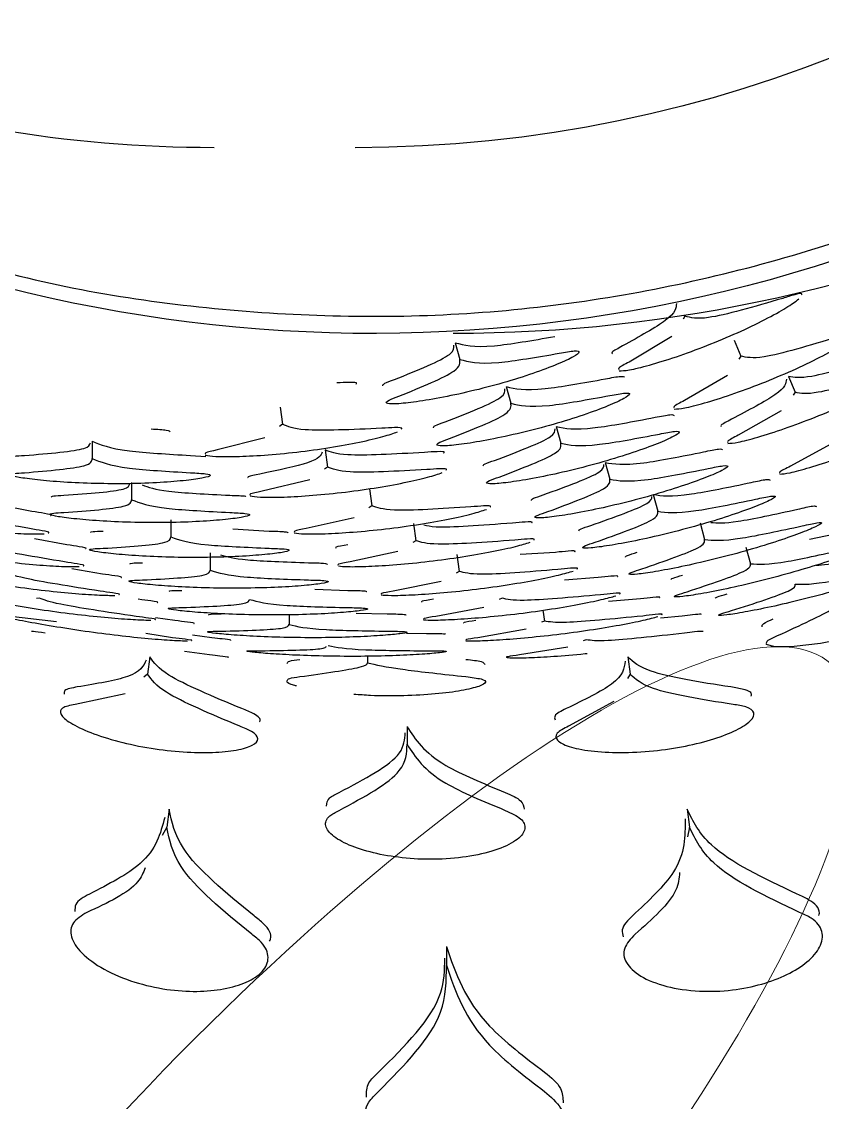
# Model space of a CAD drawing. Header units: millimetres. Extents: x 12325263 to 13848842, y -1463133 to 573208.
# Drawn here: x 12584618.53 to 12584626.21, y -830335.37 to -830325 of the extents above; entities that cross this region are included whole.
import ezdxf
from ezdxf.xclip import XClip

# ---------------------------------------------------------------- set-up
doc = ezdxf.new("R2010")
doc.units = ezdxf.units.MM
doc.header["$LTSCALE"] = 1000
doc.header["$XCLIPFRAME"] = 0
for name, color, linetype in [('fur202301', 252, 'Continuous'), ('WALL', 5, 'Continuous'), ('WALL-SHATCH', 8, 'Continuous'), ('建筑-楼板开洞', 251, 'Continuous')]:
    doc.layers.add(name, color=color, linetype=linetype)

# ---------------------------------------------------------------- blocks, each defined once
blk = doc.blocks.new('adgshg13-A$C7F010FC0')
at = {"layer": 'WALL-SHATCH'}
h = blk.add_hatch(color=256, dxfattribs=at)
h.dxf.hatch_style = 1
h.paths.add_polyline_path([(-60384.171, -16880.895), (-763.165, 197.479), (12587.619, -13153.304), (12587.619, -157996.02), (-162964.851, -188820.432), (-171262.381, -180522.901), (-171262.381, -31310.898), (-150707.191, -10755.708), (-131860.078, -7980.895), (-99162.381, -7980.895), (-99162.381, -4980.895), (-76620.428, -4980.895), (-70107.652, -16880.895)], flags=16)
h.paths.add_polyline_path([(-60091.229, -16380.895), (-646.877, 646.877), (12987.619, -12987.619), (12987.619, -158331.905), (-163100.584, -189250.384), (-171662.381, -180688.586), (-171662.381, -31145.213), (-150777.896, -10260.728), (-131896.687, -7480.895), (-99562.381, -7480.895), (-99562.381, -4580.895), (-76365.552, -4580.895), (-69907.506, -16380.895)])
blk = doc.blocks.new('A$C4C7A72D3')
at = {"layer": 'WALL', "color": 1}
blk.add_blockref('adgshg13-A$C7F010FC0', (210433.012, 205503.569), dxfattribs=at)
blk = doc.blocks.new('*U1544')
at = {"color": 1, "lineweight": 0}
for radius in [55, 44.5]:
    blk.add_circle((1385, -445), radius, dxfattribs=at)
at = {"color": 1, "lineweight": 0, "extrusion": (0, 0, -1)}
blk.add_ellipse((1408.805, -423.566), major_axis=(6.292, 5.665), ratio=0.257052, dxfattribs=at)
blk = doc.blocks.new('asdgag2019070515155847995')
at = {"color": 1}
for p, q in [((176.855, -421.563), (176.792, -421.237)), ((177.914, -421.798), (177.859, -421.334)), ((177.175, -421.898), (177.118, -421.588)), ((177.688, -421.636), (177.691, -421.606)), ((177.456, -422.239), (177.405, -421.945)), ((178.606, -422.457), (178.708, -421.977)), ((176.18, -422.142), (176.346, -422.142)), ((176.577, -422.52), (176.743, -422.52)), ((178.067, -422.913), (178.028, -422.656)), ((178.252, -422.694), (178.417, -422.672)), ((178.417, -422.672), (178.447, -422.638)), ((177.902, -422.935), (177.875, -422.75)), ((176.935, -422.897), (177.1, -422.897)), ((179.714, -422.879), (179.886, -422.856)), ((179.886, -422.856), (179.966, -422.814)), ((176.318, -423.085), (176.328, -423.23)), ((178.068, -423.29), (178.043, -423.105)), ((178.232, -423.268), (178.199, -423.028)), ((177.253, -423.274), (177.419, -423.274)), ((176.15, -423.798), (176.265, -423.341)), ((177.023, -423.49), (177.043, -423.839)), ((178.093, -423.471), (178.091, -423.472)), ((178.257, -423.449), (178.255, -423.45)), ((176.552, -424.228), (176.662, -423.77)), ((175.854, -423.944), (176.018, -423.966)), ((176.018, -423.966), (176.039, -423.939)), ((177.848, -424.029), (177.941, -424.029)), ((176.916, -424.653), (177.02, -424.195)), ((177.601, -424.278), (177.613, -424.594)), ((176.265, -424.376), (176.429, -424.397)), ((176.429, -424.397), (176.449, -424.37)), ((177.241, -425.073), (177.339, -424.614)), ((177.831, -424.672), (177.839, -424.971)), ((176.637, -424.802), (176.802, -424.824)), ((176.802, -424.824), (176.82, -424.796)), ((178.245, -424.783), (178.307, -424.783)), ((177.527, -425.488), (177.62, -425.028)), ((178.024, -425.155), (178.027, -425.348)), ((178.92, -425.161), (179.09, -425.161)), ((176.971, -425.223), (177.136, -425.245)), ((177.136, -425.245), (177.153, -425.217)), ((177.776, -425.898), (177.863, -425.437)), ((181.031, -425.538), (181.211, -425.538)), ((175.236, -425.623), (175.396, -425.666)), ((177.267, -425.639), (177.431, -425.661)), ((177.431, -425.661), (177.447, -425.633)), ((177.985, -426.302), (178.067, -425.841)), ((175.657, -426.113), (175.817, -426.156)), ((177.688, -426.072), (177.702, -426.044)), ((177.248, -426.586), (177.269, -426.245)), ((178.157, -426.702), (178.232, -426.24)), ((177.803, -426.464), (177.907, -426.478)), ((177.907, -426.478), (177.919, -426.45)), ((176.04, -426.592), (176.2, -426.635)), ((177.49, -426.995), (177.514, -426.672)), ((178.678, -427.144), (178.916, -426.708)), ((178.087, -426.879), (178.098, -426.85)), ((176.385, -427.062), (176.546, -427.105)), ((177.694, -427.399), (177.72, -427.093)), ((175.176, -427.701), (175.421, -427.292)), ((178.252, -427.278), (178.417, -427.299)), ((178.417, -427.299), (178.459, -427.275)), ((176.693, -427.522), (176.854, -427.565)), ((177.86, -427.798), (177.88, -427.592)), ((174.974, -427.823), (174.982, -427.826)), ((174.982, -427.826), (175.011, -427.808)), ((175.551, -428.233), (175.79, -427.822)), ((179.714, -427.847), (179.886, -427.87)), ((179.886, -427.87), (179.978, -427.85)), ((176.964, -427.971), (177.124, -428.014)), ((177.845, -427.981), (177.842, -427.98)), ((178.009, -428.002), (178.006, -428.002)), ((175.212, -428.299), (175.365, -428.362)), ((175.365, -428.362), (175.393, -428.343)), ((175.889, -428.75), (176.124, -428.337)), ((177.197, -428.411), (177.357, -428.454)), ((175.559, -428.819), (175.712, -428.883)), ((175.712, -428.883), (175.739, -428.863)), ((176.192, -429.253), (176.422, -428.837)), ((177.121, -429.02), (177.053, -429.343))]:
    blk.add_line(p, q, dxfattribs=at)
at = {"color": 1, "flags": 128}
blk.add_lwpolyline([(177.634, -430.253), (177.622, -430.399), (177.647, -430.449), (177.706, -430.397), (177.791, -430.247), (177.89, -430.014), (177.986, -429.727), (178.066, -429.419), (178.122, -429.125), (178.151, -428.873), (178.154, -428.691), (178.133, -428.604), (178.133, -428.604)], dxfattribs=at)
at = {"color": 1}
for centre, radius, start, end in [((160.853, -423.31), 12.511, 0.0009, 19.2373), ((160.817, -424.649), 12.547, 180.0668, 359.9332), ((160.848, -425.602), 14.3, 310.1317, 359.9994)]:
    blk.add_arc(centre, radius, start, end, dxfattribs=at)
blk.add_ellipse((160.817, -424.811), major_axis=(13.067, -5.896), ratio=0.997728, start_param=5.135377, end_param=7.164089, dxfattribs=at)
for points, knots in [([(173.509, -418.597), (173.86, -419.365), (174.547, -420.871), (174.965, -423.311), (175.026, -425.737), (174.657, -428.141), (173.9, -430.451), (172.756, -432.596), (171.276, -434.521), (169.488, -436.159), (167.46, -437.478), (165.239, -438.42), (163.002, -438.982), (161.509, -439.053), (160.817, -439.085)], [0, 0, 0, 0, 0.087897, 0.172136, 0.256376, 0.340633, 0.424889, 0.50909, 0.593289, 0.677144, 0.760998, 0.844434, 0.927869, 1, 1, 1, 1]), ([(176.814, -419.841), (176.822, -419.866), (176.84, -419.916), (176.888, -420.115), (176.941, -420.383), (176.992, -420.696), (177.033, -421.019), (177.06, -421.312), (177.073, -421.554), (177.071, -421.638), (177.07, -421.681)], [0, 0, 0, 0, 0.1250089, 0.2503788, 0.3759269, 0.5011326, 0.6257142, 0.7500253, 0.8747054, 1, 1, 1, 1]), ([(177.13, -420.176), (177.138, -420.201), (177.155, -420.252), (177.2, -420.451), (177.252, -420.719), (177.303, -421.033), (177.344, -421.355), (177.372, -421.649), (177.386, -421.89), (177.385, -421.974), (177.384, -422.017)], [0, 0, 0, 0, 0.124975, 0.250271, 0.375748, 0.500943, 0.62559, 0.749995, 0.874729, 1, 1, 1, 1]), ([(177.407, -420.517), (177.415, -420.542), (177.431, -420.593), (177.475, -420.793), (177.525, -421.06), (177.575, -421.374), (177.616, -421.696), (177.645, -421.99), (177.66, -422.231), (177.661, -422.315), (177.661, -422.358)], [0, 0, 0, 0, 0.124946, 0.250175, 0.375587, 0.500772, 0.625477, 0.749968, 0.87475, 1, 1, 1, 1]), ([(177.02, -421.541), (176.97, -421.259), (176.884, -420.769), (176.826, -420.665), (176.802, -420.621)], [0, 0, 0, 0, 0.577145, 1, 1, 1, 1]), ([(177.648, -420.867), (177.654, -420.892), (177.668, -420.941), (177.71, -421.139), (177.759, -421.406), (177.809, -421.72), (177.85, -422.043), (177.879, -422.336), (177.896, -422.577), (177.898, -422.662), (177.898, -422.704)], [0, 0, 0, 0, 0.119951, 0.24583, 0.371895, 0.49778, 0.623248, 0.748524, 0.874059, 1, 1, 1, 1]), ([(177.339, -421.877), (177.292, -421.594), (177.21, -421.103), (177.158, -420.999), (177.136, -420.954)], [0, 0, 0, 0, 0.57715, 1, 1, 1, 1]), ([(177.847, -421.214), (177.854, -421.239), (177.867, -421.29), (177.908, -421.49), (177.955, -421.758), (178.004, -422.072), (178.046, -422.394), (178.076, -422.688), (178.094, -422.929), (178.096, -423.013), (178.098, -423.055)], [0, 0, 0, 0, 0.124903, 0.250017, 0.375315, 0.500479, 0.625286, 0.749925, 0.87479, 1, 1, 1, 1]), ([(177.62, -422.217), (177.576, -421.934), (177.498, -421.443), (177.451, -421.337), (177.431, -421.293)], [0, 0, 0, 0, 0.57716, 1, 1, 1, 1]), ([(176.337, -421.371), (176.332, -421.373), (176.324, -421.377), (176.32, -421.454), (176.318, -421.492)], [0, 0, 0, 0, 0.502845, 1, 1, 1, 1]), ([(176.484, -423.085), (176.487, -423.14), (176.492, -423.251), (176.51, -423.289), (176.533, -423.224), (176.558, -423.055), (176.579, -422.803), (176.591, -422.496), (176.589, -422.17), (176.575, -421.861), (176.553, -421.603), (176.528, -421.424), (176.505, -421.347), (176.491, -421.372), (176.486, -421.455), (176.484, -421.492)], [0, 0, 0, 0, 0.078091, 0.156237, 0.234491, 0.313012, 0.391641, 0.469991, 0.547869, 0.625547, 0.703499, 0.781918, 0.860553, 0.939033, 1, 1, 1, 1]), ([(176.318, -421.492), (176.298, -421.731), (176.267, -422.105), (176.215, -422.119), (176.196, -422.125)], [0, 0, 0, 0, 0.637062, 1, 1, 1, 1]), ([(176.484, -421.492), (176.464, -421.726), (176.429, -422.132), (176.371, -422.139), (176.346, -422.142)], [0, 0, 0, 0, 0.577142, 1, 1, 1, 1]), ([(177.06, -421.72), (177.06, -421.722), (177.056, -421.74), (177.042, -421.681), (177.027, -421.584), (177.02, -421.541)], [0, 0, 0, 0, 0.057762, 0.587933, 1, 1, 1, 1]), ([(178.024, -421.689), (178.017, -421.643), (178.005, -421.57), (178.006, -421.563), (178.006, -421.56)], [0, 0, 0, 0, 0.625691, 1, 1, 1, 1]), ([(176.895, -421.742), (176.895, -421.743), (176.891, -421.762), (176.877, -421.703), (176.862, -421.606), (176.855, -421.563)], [0, 0, 0, 0, 0.057656, 0.587823, 1, 1, 1, 1]), ([(177.863, -422.562), (177.821, -422.279), (177.747, -421.787), (177.706, -421.681), (177.688, -421.636)], [0, 0, 0, 0, 0.577177, 1, 1, 1, 1]), ([(176.717, -421.748), (176.713, -421.75), (176.705, -421.754), (176.701, -421.831), (176.7, -421.869)], [0, 0, 0, 0, 0.502975, 1, 1, 1, 1]), ([(176.866, -423.462), (176.868, -423.517), (176.873, -423.628), (176.889, -423.666), (176.91, -423.601), (176.933, -423.433), (176.953, -423.18), (176.964, -422.874), (176.962, -422.547), (176.949, -422.239), (176.928, -421.98), (176.905, -421.801), (176.885, -421.724), (176.871, -421.749), (176.867, -421.833), (176.866, -421.869)], [0, 0, 0, 0, 0.078097, 0.156248, 0.234487, 0.312966, 0.391555, 0.469908, 0.547843, 0.625598, 0.703599, 0.782012, 0.860604, 0.939044, 1, 1, 1, 1]), ([(176.7, -421.869), (176.683, -422.108), (176.656, -422.483), (176.608, -422.497), (176.591, -422.502)], [0, 0, 0, 0, 0.6370615, 1, 1, 1, 1]), ([(176.866, -421.869), (176.848, -422.103), (176.818, -422.509), (176.765, -422.517), (176.743, -422.52)], [0, 0, 0, 0, 0.577144, 1, 1, 1, 1]), ([(178.54, -421.999), (178.549, -421.948), (178.562, -421.869), (178.596, -421.871), (178.609, -421.872)], [0, 0, 0, 0, 0.641604, 1, 1, 1, 1]), ([(178.708, -421.977), (178.717, -421.93), (178.737, -421.836), (178.801, -421.827), (178.884, -421.919), (178.978, -422.114), (179.066, -422.386), (179.132, -422.701), (179.168, -423.018), (179.173, -423.305), (179.149, -423.539), (179.101, -423.694), (179.038, -423.747), (178.973, -423.696), (178.933, -423.597), (178.916, -423.556)], [0, 0, 0, 0, 0.078792, 0.157597, 0.237503, 0.318356, 0.39851, 0.476219, 0.551344, 0.625653, 0.701383, 0.779723, 0.860147, 0.940927, 1, 1, 1, 1]), ([(177.212, -422.077), (177.211, -422.079), (177.208, -422.097), (177.196, -422.038), (177.181, -421.941), (177.175, -421.898)], [0, 0, 0, 0, 0.057997, 0.587907, 1, 1, 1, 1]), ([(177.376, -422.056), (177.376, -422.057), (177.373, -422.075), (177.36, -422.017), (177.346, -421.919), (177.339, -421.877)], [0, 0, 0, 0, 0.058094, 0.588008, 1, 1, 1, 1]), ([(180.528, -422.115), (180.557, -422.059), (180.602, -421.975), (180.671, -421.976), (180.694, -421.976)], [0, 0, 0, 0, 0.665311, 1, 1, 1, 1]), ([(180.704, -422.091), (180.735, -422.04), (180.798, -421.938), (180.937, -421.926), (181.093, -422.024), (181.251, -422.237), (181.376, -422.53), (181.449, -422.848), (181.469, -423.149), (181.443, -423.415), (181.376, -423.637), (181.271, -423.792), (181.137, -423.848), (181.011, -423.796), (180.938, -423.704), (180.913, -423.671)], [0, 0, 0, 0, 0.08269, 0.165294, 0.251568, 0.338712, 0.420978, 0.494896, 0.562755, 0.629952, 0.701267, 0.779413, 0.864084, 0.951518, 1, 1, 1, 1]), ([(178.282, -422.66), (178.338, -422.634), (178.442, -422.586), (178.509, -422.184), (178.54, -421.999)], [0, 0, 0, 0, 0.539822, 1, 1, 1, 1]), ([(176.18, -422.142), (176.214, -422.22), (176.274, -422.353), (176.305, -422.867), (176.318, -423.085)], [0, 0, 0, 0, 0.57722, 1, 1, 1, 1]), ([(176.346, -422.142), (176.38, -422.22), (176.439, -422.353), (176.471, -422.867), (176.484, -423.085)], [0, 0, 0, 0, 0.577246, 1, 1, 1, 1]), ([(177.057, -422.125), (177.054, -422.127), (177.047, -422.131), (177.044, -422.208), (177.043, -422.246)], [0, 0, 0, 0, 0.503088, 1, 1, 1, 1]), ([(177.209, -423.839), (177.211, -423.895), (177.214, -424.005), (177.228, -424.044), (177.248, -423.979), (177.27, -423.81), (177.288, -423.558), (177.298, -423.251), (177.297, -422.925), (177.284, -422.616), (177.265, -422.358), (177.243, -422.178), (177.225, -422.101), (177.213, -422.126), (177.21, -422.21), (177.209, -422.246)], [0, 0, 0, 0, 0.078102, 0.15626, 0.234485, 0.312925, 0.391477, 0.469832, 0.547819, 0.625646, 0.703691, 0.782098, 0.86065, 0.939053, 1, 1, 1, 1]), ([(179.794, -422.837), (179.946, -422.796), (180.216, -422.724), (180.433, -422.299), (180.528, -422.115)], [0, 0, 0, 0, 0.5673543, 1, 1, 1, 1]), ([(180.276, -422.649), (180.322, -422.631), (180.482, -422.567), (180.612, -422.29), (180.704, -422.091)], [0, 0, 0, 0, 0.2843753, 1, 1, 1, 1]), ([(177.209, -422.246), (177.194, -422.481), (177.168, -422.886), (177.121, -422.894), (177.1, -422.897)], [0, 0, 0, 0, 0.577147, 1, 1, 1, 1]), ([(177.49, -422.418), (177.489, -422.42), (177.487, -422.438), (177.475, -422.379), (177.462, -422.281), (177.456, -422.239)], [0, 0, 0, 0, 0.058315, 0.587988, 1, 1, 1, 1]), ([(177.654, -422.396), (177.654, -422.398), (177.651, -422.416), (177.64, -422.357), (177.626, -422.26), (177.62, -422.217)], [0, 0, 0, 0, 0.058406, 0.588083, 1, 1, 1, 1]), ([(177.513, -424.216), (177.514, -424.272), (177.517, -424.383), (177.529, -424.421), (177.547, -424.356), (177.567, -424.187), (177.584, -423.935), (177.593, -423.628), (177.592, -423.302), (177.581, -422.993), (177.563, -422.735), (177.543, -422.556), (177.526, -422.479), (177.516, -422.504), (177.514, -422.587), (177.513, -422.624)], [0, 0, 0, 0, 0.078108, 0.156274, 0.234487, 0.31289, 0.391408, 0.469765, 0.547799, 0.62569, 0.703776, 0.782177, 0.860692, 0.939062, 1, 1, 1, 1]), ([(176.743, -422.52), (176.774, -422.597), (176.827, -422.731), (176.854, -423.245), (176.866, -423.462)], [0, 0, 0, 0, 0.577239, 1, 1, 1, 1]), ([(177.359, -422.503), (177.356, -422.505), (177.35, -422.509), (177.348, -422.585), (177.347, -422.624)], [0, 0, 0, 0, 0.503194, 1, 1, 1, 1]), ([(177.729, -422.764), (177.729, -422.766), (177.727, -422.783), (177.717, -422.724), (177.704, -422.627), (177.698, -422.584)], [0, 0, 0, 0, 0.058618, 0.588072, 1, 1, 1, 1]), ([(177.894, -422.742), (177.893, -422.744), (177.891, -422.762), (177.881, -422.703), (177.868, -422.605), (177.863, -422.562)], [0, 0, 0, 0, 0.058702, 0.588162, 1, 1, 1, 1]), ([(176.6, -422.62), (176.622, -422.68), (176.667, -422.8), (176.689, -423.24), (176.7, -423.462)], [0, 0, 0, 0, 0.495969, 1, 1, 1, 1]), ([(177.513, -422.624), (177.501, -422.858), (177.48, -423.263), (177.437, -423.271), (177.419, -423.274)], [0, 0, 0, 0, 0.577154, 1, 1, 1, 1]), ([(178.748, -423.578), (178.633, -423.301), (178.435, -422.827), (178.306, -422.733), (178.252, -422.694)], [0, 0, 0, 0, 0.583115, 1, 1, 1, 1]), ([(178.916, -423.556), (178.8, -423.279), (178.601, -422.805), (178.471, -422.711), (178.417, -422.672)], [0, 0, 0, 0, 0.5831727, 1, 1, 1, 1]), ([(176.063, -422.707), (176.066, -422.765), (176.072, -422.873), (176.085, -422.885), (176.091, -422.89)], [0, 0, 0, 0, 0.527563, 1, 1, 1, 1]), ([(177.1, -422.897), (177.128, -422.974), (177.177, -423.108), (177.199, -423.622), (177.209, -423.839)], [0, 0, 0, 0, 0.577234, 1, 1, 1, 1]), ([(177.622, -422.88), (177.619, -422.882), (177.614, -422.886), (177.613, -422.963), (177.613, -423.001)], [0, 0, 0, 0, 0.503301, 1, 1, 1, 1]), ([(177.778, -424.594), (177.779, -424.649), (177.781, -424.76), (177.791, -424.798), (177.807, -424.733), (177.825, -424.564), (177.841, -424.313), (177.85, -424.006), (177.849, -423.679), (177.838, -423.37), (177.822, -423.112), (177.803, -422.933), (177.789, -422.856), (177.78, -422.881), (177.779, -422.964), (177.778, -423.001)], [0, 0, 0, 0, 0.078116, 0.156289, 0.234493, 0.312863, 0.391349, 0.469707, 0.547783, 0.625733, 0.703855, 0.78225, 0.860731, 0.939071, 1, 1, 1, 1]), ([(180.736, -423.694), (180.513, -423.421), (180.146, -422.972), (179.836, -422.905), (179.714, -422.879)], [0, 0, 0, 0, 0.60682, 1, 1, 1, 1]), ([(180.913, -423.671), (180.689, -423.398), (180.32, -422.949), (180.009, -422.883), (179.886, -422.856)], [0, 0, 0, 0, 0.607146, 1, 1, 1, 1]), ([(177.778, -423.001), (177.769, -423.235), (177.752, -423.641), (177.715, -423.648), (177.699, -423.651)], [0, 0, 0, 0, 0.577167, 1, 1, 1, 1]), ([(177.93, -423.115), (177.93, -423.116), (177.928, -423.134), (177.919, -423.075), (177.908, -422.977), (177.902, -422.935)], [0, 0, 0, 0, 0.05891, 0.588163, 1, 1, 1, 1]), ([(178.094, -423.093), (178.094, -423.095), (178.093, -423.112), (178.084, -423.053), (178.072, -422.956), (178.067, -422.913)], [0, 0, 0, 0, 0.0589887, 0.5882483, 1, 1, 1, 1]), ([(176.314, -423.226), (176.319, -423.253), (176.329, -423.307), (176.33, -423.513), (176.317, -423.785), (176.288, -424.102), (176.244, -424.424), (176.19, -424.714), (176.135, -424.949), (176.105, -425.03), (176.091, -425.07)], [0, 0, 0, 0, 0.12509, 0.250629, 0.376338, 0.501568, 0.626, 0.750096, 0.874653, 1, 1, 1, 1]), ([(176.265, -423.341), (176.275, -423.293), (176.291, -423.218), (176.301, -423.225), (176.305, -423.228)], [0, 0, 0, 0, 0.636833, 1, 1, 1, 1]), ([(177.419, -423.274), (177.444, -423.351), (177.487, -423.485), (177.505, -423.999), (177.513, -424.216)], [0, 0, 0, 0, 0.577234, 1, 1, 1, 1]), ([(177.846, -423.257), (177.844, -423.259), (177.839, -423.263), (177.839, -423.34), (177.839, -423.378)], [0, 0, 0, 0, 0.503412, 1, 1, 1, 1]), ([(178.005, -424.971), (178.005, -425.026), (178.006, -425.137), (178.015, -425.175), (178.029, -425.11), (178.045, -424.942), (178.06, -424.69), (178.068, -424.383), (178.067, -424.057), (178.057, -423.747), (178.042, -423.489), (178.025, -423.31), (178.012, -423.233), (178.006, -423.258), (178.005, -423.342), (178.005, -423.378)], [0, 0, 0, 0, 0.078124, 0.156307, 0.234503, 0.312844, 0.3913, 0.469658, 0.547772, 0.625775, 0.703929, 0.782319, 0.860767, 0.93908, 1, 1, 1, 1]), ([(178.091, -423.472), (178.088, -423.452), (178.082, -423.421), (178.072, -423.326), (178.068, -423.29)], [0, 0, 0, 0, 0.621538, 1, 1, 1, 1]), ([(178.255, -423.45), (178.252, -423.43), (178.247, -423.398), (178.236, -423.304), (178.232, -423.268)], [0, 0, 0, 0, 0.625764, 1, 1, 1, 1]), ([(177.272, -423.373), (177.289, -423.433), (177.325, -423.554), (177.34, -423.995), (177.347, -424.216)], [0, 0, 0, 0, 0.497579, 1, 1, 1, 1]), ([(178.005, -423.378), (177.998, -423.612), (177.986, -424.018), (177.954, -424.026), (177.941, -424.029)], [0, 0, 0, 0, 0.577186, 1, 1, 1, 1]), ([(176.7, -423.462), (176.702, -423.524), (176.704, -423.601), (176.71, -423.614), (176.712, -423.616)], [0, 0, 0, 0, 0.814101, 1, 1, 1, 1]), ([(176.497, -423.749), (176.507, -423.701), (176.521, -423.626), (176.531, -423.633), (176.534, -423.636)], [0, 0, 0, 0, 0.636821, 1, 1, 1, 1]), ([(178.193, -425.348), (178.193, -425.404), (178.192, -425.514), (178.199, -425.553), (178.211, -425.488), (178.226, -425.319), (178.24, -425.067), (178.247, -424.761), (178.246, -424.434), (178.237, -424.124), (178.223, -423.866), (178.208, -423.687), (178.197, -423.61), (178.192, -423.636), (178.193, -423.719), (178.193, -423.755)], [0, 0, 0, 0, 0.078134, 0.156328, 0.234519, 0.312833, 0.391262, 0.469619, 0.547767, 0.625817, 0.704, 0.782382, 0.860802, 0.93909, 1, 1, 1, 1]), ([(178.875, -423.745), (178.873, -423.747), (178.85, -423.768), (178.805, -423.713), (178.765, -423.618), (178.748, -423.578)], [0, 0, 0, 0, 0.056038, 0.601056, 1, 1, 1, 1]), ([(176.707, -423.655), (176.711, -423.682), (176.72, -423.735), (176.72, -423.941), (176.706, -424.214), (176.676, -424.53), (176.632, -424.852), (176.579, -425.142), (176.525, -425.378), (176.497, -425.459), (176.483, -425.499)], [0, 0, 0, 0, 0.125047, 0.250498, 0.376123, 0.50134, 0.625851, 0.750059, 0.874681, 1, 1, 1, 1]), ([(176.662, -423.77), (176.671, -423.722), (176.686, -423.647), (176.695, -423.655), (176.699, -423.657)], [0, 0, 0, 0, 0.636845, 1, 1, 1, 1]), ([(177.699, -423.651), (177.721, -423.729), (177.759, -423.863), (177.773, -424.376), (177.778, -424.594)], [0, 0, 0, 0, 0.57724, 1, 1, 1, 1]), ([(180.981, -423.842), (180.974, -423.846), (180.921, -423.872), (180.833, -423.816), (180.761, -423.726), (180.736, -423.694)], [0, 0, 0, 0, 0.093776, 0.675837, 1, 1, 1, 1]), ([(176.285, -424.348), (176.317, -424.335), (176.378, -424.31), (176.459, -423.927), (176.497, -423.749)], [0, 0, 0, 0, 0.5339807, 1, 1, 1, 1]), ([(177.043, -423.839), (177.045, -423.896), (177.048, -424.005), (177.057, -424.017), (177.062, -424.022)], [0, 0, 0, 0, 0.527603, 1, 1, 1, 1]), ([(178.193, -423.755), (178.189, -423.994), (178.182, -424.369), (178.158, -424.383), (178.15, -424.388)], [0, 0, 0, 0, 0.637147, 1, 1, 1, 1]), ([(176.057, -424.92), (176.07, -424.633), (176.093, -424.134), (176.04, -424.016), (176.018, -423.966)], [0, 0, 0, 0, 0.577142, 1, 1, 1, 1]), ([(177.941, -424.029), (177.959, -424.106), (177.992, -424.24), (178.001, -424.754), (178.005, -424.971)], [0, 0, 0, 0, 0.577254, 1, 1, 1, 1]), ([(178.314, -424.012), (178.306, -424.014), (178.289, -424.017), (178.28, -424.094), (178.275, -424.133)], [0, 0, 0, 0, 0.500813, 1, 1, 1, 1]), ([(178.481, -424.012), (178.473, -424.014), (178.456, -424.017), (178.446, -424.094), (178.441, -424.133)], [0, 0, 0, 0, 0.500987, 1, 1, 1, 1]), ([(178.53, -424.1), (178.529, -424.095), (178.514, -424.028), (178.5, -424.016), (178.488, -424.005)], [0, 0, 0, 0, 0.082448, 1, 1, 1, 1]), ([(177.062, -424.079), (177.066, -424.106), (177.073, -424.159), (177.071, -424.365), (177.055, -424.637), (177.025, -424.953), (176.981, -425.275), (176.929, -425.565), (176.876, -425.801), (176.849, -425.882), (176.836, -425.923)], [0, 0, 0, 0, 0.125009, 0.250379, 0.375927, 0.501133, 0.625714, 0.750025, 0.874705, 1, 1, 1, 1]), ([(177.02, -424.195), (177.029, -424.147), (177.043, -424.071), (177.051, -424.079), (177.054, -424.081)], [0, 0, 0, 0, 0.636858, 1, 1, 1, 1]), ([(178.441, -424.133), (178.408, -424.367), (178.351, -424.772), (178.32, -424.78), (178.307, -424.783)], [0, 0, 0, 0, 0.577581, 1, 1, 1, 1]), ([(177.347, -424.216), (177.348, -424.274), (177.351, -424.382), (177.359, -424.394), (177.363, -424.399)], [0, 0, 0, 0, 0.527627, 1, 1, 1, 1]), ([(176.289, -425.328), (176.305, -425.041), (176.332, -424.543), (176.285, -424.425), (176.265, -424.376)], [0, 0, 0, 0, 0.577118, 1, 1, 1, 1]), ([(176.454, -425.35), (176.469, -425.062), (176.497, -424.565), (176.449, -424.447), (176.429, -424.397)], [0, 0, 0, 0, 0.577143, 1, 1, 1, 1]), ([(178.143, -424.406), (178.159, -424.483), (178.186, -424.617), (178.191, -425.131), (178.193, -425.348)], [0, 0, 0, 0, 0.577276, 1, 1, 1, 1]), ([(179.683, -424.389), (179.656, -424.392), (179.607, -424.397), (179.569, -424.475), (179.552, -424.51)], [0, 0, 0, 0, 0.549157, 1, 1, 1, 1]), ([(179.724, -426.103), (179.75, -426.159), (179.802, -426.272), (179.901, -426.307), (180.004, -426.235), (180.1, -426.05), (180.169, -425.78), (180.2, -425.465), (180.189, -425.15), (180.143, -424.86), (180.069, -424.617), (179.975, -424.441), (179.872, -424.363), (179.785, -424.392), (179.742, -424.476), (179.724, -424.51)], [0, 0, 0, 0, 0.080152, 0.160279, 0.242458, 0.325711, 0.406895, 0.483426, 0.555818, 0.627239, 0.701086, 0.779244, 0.861237, 0.944484, 1, 1, 1, 1]), ([(175.631, -424.671), (175.63, -424.672), (175.618, -424.688), (175.614, -424.628), (175.619, -424.529), (175.622, -424.486)], [0, 0, 0, 0, 0.05656, 0.587627, 1, 1, 1, 1]), ([(177.378, -424.502), (177.381, -424.527), (177.387, -424.58), (177.384, -424.783), (177.367, -425.055), (177.336, -425.371), (177.292, -425.693), (177.241, -425.984), (177.189, -426.22), (177.163, -426.301), (177.151, -426.342)], [0, 0, 0, 0, 0.120504, 0.246441, 0.372559, 0.498394, 0.623677, 0.748718, 0.874088, 1, 1, 1, 1]), ([(177.175, -424.592), (177.183, -424.544), (177.197, -424.469), (177.204, -424.476), (177.207, -424.478)], [0, 0, 0, 0, 0.636856, 1, 1, 1, 1]), ([(177.339, -424.614), (177.348, -424.566), (177.361, -424.49), (177.369, -424.498), (177.371, -424.5)], [0, 0, 0, 0, 0.636874, 1, 1, 1, 1]), ([(179.552, -424.51), (179.424, -424.754), (179.229, -425.127), (179.043, -425.139), (178.979, -425.144)], [0, 0, 0, 0, 0.65288, 1, 1, 1, 1]), ([(179.724, -424.51), (179.596, -424.749), (179.379, -425.152), (179.173, -425.158), (179.09, -425.161)], [0, 0, 0, 0, 0.591664, 1, 1, 1, 1]), ([(177.613, -424.594), (177.613, -424.651), (177.615, -424.76), (177.622, -424.771), (177.625, -424.776)], [0, 0, 0, 0, 0.527656, 1, 1, 1, 1]), ([(178.441, -425.725), (178.448, -425.781), (178.461, -425.892), (178.494, -425.93), (178.534, -425.865), (178.576, -425.695), (178.61, -425.441), (178.627, -425.135), (178.627, -424.856), (178.615, -424.704), (178.611, -424.651)], [0, 0, 0, 0, 0.13243, 0.264936, 0.398043, 0.532171, 0.666447, 0.799343, 0.930273, 1, 1, 1, 1]), ([(182.477, -424.771), (182.429, -424.771), (182.343, -424.772), (182.27, -424.851), (182.237, -424.887)], [0, 0, 0, 0, 0.544107, 1, 1, 1, 1]), ([(182.423, -426.48), (182.474, -426.539), (182.577, -426.658), (182.763, -426.684), (182.952, -426.591), (183.108, -426.379), (183.207, -426.097), (183.242, -425.801), (183.22, -425.507), (183.151, -425.242), (183.04, -425.012), (182.888, -424.832), (182.708, -424.741), (182.544, -424.763), (182.456, -424.853), (182.423, -424.887)], [0, 0, 0, 0, 0.08588, 0.171606, 0.263059, 0.354641, 0.424296, 0.494216, 0.557553, 0.619915, 0.687434, 0.764042, 0.850534, 0.942861, 1, 1, 1, 1]), ([(176.812, -425.774), (176.83, -425.487), (176.862, -424.99), (176.819, -424.873), (176.802, -424.824)], [0, 0, 0, 0, 0.577145, 1, 1, 1, 1]), ([(178.307, -424.783), (178.327, -424.861), (178.361, -424.995), (178.417, -425.508), (178.441, -425.725)], [0, 0, 0, 0, 0.577503, 1, 1, 1, 1]), ([(175.337, -426.62), (175.327, -426.675), (175.307, -426.784), (175.321, -426.826), (175.367, -426.771), (175.44, -426.615), (175.53, -426.377), (175.623, -426.084), (175.705, -425.769), (175.769, -425.467), (175.81, -425.211), (175.827, -425.031), (175.819, -424.949), (175.792, -424.968), (175.763, -425.047), (175.75, -425.082)], [0, 0, 0, 0, 0.078086, 0.156226, 0.234496, 0.313063, 0.391736, 0.470083, 0.547898, 0.62549, 0.703389, 0.781814, 0.860496, 0.939019, 1, 1, 1, 1]), ([(175.649, -424.928), (175.642, -424.929), (175.629, -424.93), (175.602, -425.003), (175.589, -425.039)], [0, 0, 0, 0, 0.504437, 1, 1, 1, 1]), ([(176.064, -425.105), (176.063, -425.107), (176.051, -425.123), (176.048, -425.062), (176.054, -424.963), (176.057, -424.92)], [0, 0, 0, 0, 0.057005, 0.587751, 1, 1, 1, 1]), ([(177.656, -424.912), (177.658, -424.938), (177.663, -424.991), (177.658, -425.196), (177.64, -425.468), (177.608, -425.784), (177.564, -426.106), (177.514, -426.397), (177.463, -426.633), (177.439, -426.715), (177.427, -426.755)], [0, 0, 0, 0, 0.124946, 0.250175, 0.375587, 0.500772, 0.625477, 0.749968, 0.87475, 1, 1, 1, 1]), ([(177.62, -425.028), (177.628, -424.98), (177.641, -424.904), (177.647, -424.911), (177.65, -424.914)], [0, 0, 0, 0, 0.636897, 1, 1, 1, 1]), ([(177.839, -424.971), (177.839, -425.028), (177.84, -425.137), (177.846, -425.148), (177.849, -425.154)], [0, 0, 0, 0, 0.527691, 1, 1, 1, 1]), ([(182.237, -424.887), (181.984, -425.143), (181.619, -425.512), (181.256, -425.521), (181.144, -425.524)], [0, 0, 0, 0, 0.69127, 1, 1, 1, 1]), ([(182.423, -424.887), (182.168, -425.138), (181.763, -425.537), (181.361, -425.538), (181.211, -425.538)], [0, 0, 0, 0, 0.62675, 1, 1, 1, 1]), ([(175.589, -425.039), (175.499, -425.263), (175.358, -425.615), (175.286, -425.612), (175.26, -425.611)], [0, 0, 0, 0, 0.634815, 1, 1, 1, 1]), ([(175.75, -425.082), (175.66, -425.301), (175.506, -425.681), (175.429, -425.67), (175.396, -425.666)], [0, 0, 0, 0, 0.577141, 1, 1, 1, 1]), ([(178.92, -425.161), (179.044, -425.241), (179.254, -425.377), (179.466, -425.892), (179.552, -426.103)], [0, 0, 0, 0, 0.591248, 1, 1, 1, 1]), ([(179.09, -425.161), (179.214, -425.241), (179.425, -425.377), (179.637, -425.892), (179.724, -426.103)], [0, 0, 0, 0, 0.591371, 1, 1, 1, 1]), ([(177.131, -426.193), (177.152, -425.907), (177.188, -425.41), (177.151, -425.294), (177.136, -425.245)], [0, 0, 0, 0, 0.57715, 1, 1, 1, 1]), ([(176.293, -425.512), (176.292, -425.514), (176.281, -425.53), (176.279, -425.469), (176.286, -425.371), (176.289, -425.328)], [0, 0, 0, 0, 0.057286, 0.587731, 1, 1, 1, 1]), ([(176.457, -425.534), (176.456, -425.536), (176.445, -425.552), (176.443, -425.491), (176.451, -425.393), (176.454, -425.35)], [0, 0, 0, 0, 0.057402, 0.587849, 1, 1, 1, 1]), ([(176.967, -426.172), (176.99, -425.875), (177.021, -425.461), (176.994, -425.354), (176.987, -425.323)], [0, 0, 0, 0, 0.718375, 1, 1, 1, 1]), ([(177.895, -425.32), (177.897, -425.347), (177.9, -425.399), (177.893, -425.604), (177.874, -425.876), (177.842, -426.192), (177.798, -426.514), (177.749, -426.805), (177.699, -427.042), (177.676, -427.123), (177.665, -427.164)], [0, 0, 0, 0, 0.124922, 0.25009, 0.375443, 0.500617, 0.625376, 0.749945, 0.874771, 1, 1, 1, 1]), ([(177.698, -425.416), (177.706, -425.368), (177.717, -425.292), (177.723, -425.299), (177.725, -425.301)], [0, 0, 0, 0, 0.6369111, 1, 1, 1, 1]), ([(177.863, -425.437), (177.87, -425.389), (177.882, -425.313), (177.888, -425.32), (177.89, -425.323)], [0, 0, 0, 0, 0.636927, 1, 1, 1, 1]), ([(178.027, -425.348), (178.027, -425.406), (178.026, -425.514), (178.031, -425.526), (178.033, -425.531)], [0, 0, 0, 0, 0.5277333, 1, 1, 1, 1]), ([(175.743, -427.106), (175.733, -427.161), (175.713, -427.269), (175.724, -427.311), (175.768, -427.255), (175.84, -427.099), (175.929, -426.861), (176.021, -426.568), (176.103, -426.253), (176.168, -425.951), (176.211, -425.695), (176.229, -425.515), (176.223, -425.434), (176.197, -425.454), (176.169, -425.533), (176.156, -425.568)], [0, 0, 0, 0, 0.078091, 0.156237, 0.234491, 0.313012, 0.391641, 0.469991, 0.547869, 0.625547, 0.703499, 0.781918, 0.860553, 0.939033, 1, 1, 1, 1]), ([(176.053, -425.414), (176.047, -425.414), (176.035, -425.415), (176.009, -425.489), (175.996, -425.525)], [0, 0, 0, 0, 0.504594, 1, 1, 1, 1]), ([(175.996, -425.525), (175.908, -425.749), (175.77, -426.103), (175.704, -426.101), (175.679, -426.1)], [0, 0, 0, 0, 0.634814, 1, 1, 1, 1]), ([(176.156, -425.568), (176.07, -425.788), (175.919, -426.169), (175.847, -426.16), (175.817, -426.156)], [0, 0, 0, 0, 0.577142, 1, 1, 1, 1]), ([(181.031, -425.538), (181.287, -425.626), (181.695, -425.766), (182.09, -426.287), (182.237, -426.48)], [0, 0, 0, 0, 0.628118, 1, 1, 1, 1]), ([(181.211, -425.538), (181.468, -425.626), (181.878, -425.767), (182.275, -426.287), (182.423, -426.48)], [0, 0, 0, 0, 0.628631, 1, 1, 1, 1]), ([(175.236, -425.623), (175.26, -425.708), (175.301, -425.856), (175.213, -426.363), (175.176, -426.577)], [0, 0, 0, 0, 0.577226, 1, 1, 1, 1]), ([(175.396, -425.666), (175.42, -425.751), (175.461, -425.898), (175.374, -426.406), (175.337, -426.62)], [0, 0, 0, 0, 0.577254, 1, 1, 1, 1]), ([(177.412, -426.607), (177.436, -426.321), (177.476, -425.825), (177.444, -425.71), (177.431, -425.661)], [0, 0, 0, 0, 0.5771603, 1, 1, 1, 1]), ([(177.902, -425.82), (177.909, -425.772), (177.92, -425.696), (177.925, -425.702), (177.927, -425.705)], [0, 0, 0, 0, 0.636951, 1, 1, 1, 1]), ([(176.812, -425.958), (176.811, -425.959), (176.801, -425.976), (176.8, -425.915), (176.808, -425.817), (176.812, -425.774)], [0, 0, 0, 0, 0.057762, 0.587933, 1, 1, 1, 1]), ([(178.096, -425.724), (178.097, -425.75), (178.099, -425.803), (178.091, -426.007), (178.07, -426.279), (178.037, -426.595), (177.994, -426.917), (177.945, -427.208), (177.897, -427.445), (177.875, -427.527), (177.864, -427.567)], [0, 0, 0, 0, 0.1249029, 0.2500172, 0.3753153, 0.5004794, 0.6252856, 0.749925, 0.87479, 1, 1, 1, 1]), ([(178.067, -425.841), (178.074, -425.793), (178.085, -425.717), (178.089, -425.724), (178.091, -425.727)], [0, 0, 0, 0, 0.636965, 1, 1, 1, 1]), ([(178.275, -425.725), (178.281, -425.783), (178.293, -425.891), (178.315, -425.903), (178.325, -425.908)], [0, 0, 0, 0, 0.527354, 1, 1, 1, 1]), ([(176.112, -427.582), (176.102, -427.636), (176.08, -427.745), (176.09, -427.787), (176.132, -427.73), (176.202, -427.574), (176.29, -427.335), (176.381, -427.042), (176.464, -426.727), (176.53, -426.425), (176.573, -426.17), (176.593, -425.99), (176.589, -425.91), (176.565, -425.93), (176.537, -426.009), (176.525, -426.044)], [0, 0, 0, 0, 0.078097, 0.156248, 0.234487, 0.312966, 0.391555, 0.469908, 0.547843, 0.625598, 0.703599, 0.782012, 0.860604, 0.939044, 1, 1, 1, 1]), ([(176.419, -425.889), (176.414, -425.89), (176.403, -425.891), (176.377, -425.964), (176.365, -426.001)], [0, 0, 0, 0, 0.504723, 1, 1, 1, 1]), ([(176.365, -426.001), (176.28, -426.226), (176.146, -426.581), (176.084, -426.58), (176.061, -426.58)], [0, 0, 0, 0, 0.634814, 1, 1, 1, 1]), ([(175.657, -426.113), (175.677, -426.197), (175.713, -426.343), (175.622, -426.849), (175.583, -427.063)], [0, 0, 0, 0, 0.57722, 1, 1, 1, 1]), ([(176.525, -426.044), (176.441, -426.264), (176.295, -426.647), (176.228, -426.639), (176.2, -426.635)], [0, 0, 0, 0, 0.577144, 1, 1, 1, 1]), ([(177.655, -427.017), (177.681, -426.731), (177.725, -426.235), (177.699, -426.12), (177.688, -426.072)], [0, 0, 0, 0, 0.577177, 1, 1, 1, 1]), ([(178.255, -426.112), (178.257, -426.124), (178.261, -426.148), (178.26, -426.315), (178.247, -426.561), (178.232, -426.767), (178.218, -426.881), (178.218, -426.887)], [0, 0, 0, 0, 0.245731, 0.491589, 0.738074, 0.984815, 1, 1, 1, 1]), ([(178.232, -426.24), (178.239, -426.195), (178.249, -426.121), (178.253, -426.115), (178.255, -426.112)], [0, 0, 0, 0, 0.625691, 1, 1, 1, 1]), ([(179.552, -426.103), (179.578, -426.161), (179.625, -426.271), (179.686, -426.28), (179.714, -426.284)], [0, 0, 0, 0, 0.537726, 1, 1, 1, 1]), ([(175.817, -426.156), (175.838, -426.24), (175.874, -426.386), (175.782, -426.892), (175.743, -427.106)], [0, 0, 0, 0, 0.577246, 1, 1, 1, 1]), ([(176.964, -426.355), (176.963, -426.357), (176.954, -426.373), (176.954, -426.313), (176.963, -426.215), (176.967, -426.172)], [0, 0, 0, 0, 0.0579966, 0.5879067, 1, 1, 1, 1]), ([(177.129, -426.377), (177.128, -426.378), (177.118, -426.395), (177.118, -426.334), (177.127, -426.236), (177.131, -426.193)], [0, 0, 0, 0, 0.058094, 0.588008, 1, 1, 1, 1]), ([(176.444, -428.048), (176.433, -428.102), (176.41, -428.211), (176.419, -428.252), (176.459, -428.195), (176.527, -428.038), (176.613, -427.799), (176.704, -427.506), (176.787, -427.19), (176.853, -426.888), (176.898, -426.634), (176.92, -426.455), (176.917, -426.375), (176.896, -426.395), (176.869, -426.475), (176.857, -426.51)], [0, 0, 0, 0, 0.078102, 0.15626, 0.234485, 0.312925, 0.391477, 0.469832, 0.547819, 0.625646, 0.703691, 0.782098, 0.86065, 0.939053, 1, 1, 1, 1]), ([(176.749, -426.354), (176.743, -426.355), (176.733, -426.357), (176.709, -426.43), (176.696, -426.467)], [0, 0, 0, 0, 0.504836, 1, 1, 1, 1]), ([(176.696, -426.467), (176.614, -426.693), (176.484, -427.048), (176.426, -427.049), (176.405, -427.049)], [0, 0, 0, 0, 0.634816, 1, 1, 1, 1]), ([(176.857, -426.51), (176.775, -426.731), (176.633, -427.115), (176.572, -427.108), (176.546, -427.105)], [0, 0, 0, 0, 0.577147, 1, 1, 1, 1]), ([(177.859, -427.421), (177.887, -427.135), (177.936, -426.64), (177.916, -426.526), (177.907, -426.478)], [0, 0, 0, 0, 0.5772001, 1, 1, 1, 1]), ([(182.237, -426.48), (182.288, -426.542), (182.378, -426.652), (182.484, -426.656), (182.531, -426.657)], [0, 0, 0, 0, 0.56495, 1, 1, 1, 1]), ([(176.04, -426.592), (176.058, -426.676), (176.088, -426.821), (175.993, -427.326), (175.952, -427.539)], [0, 0, 0, 0, 0.577215, 1, 1, 1, 1]), ([(176.2, -426.635), (176.218, -426.719), (176.248, -426.864), (176.153, -427.369), (176.112, -427.582)], [0, 0, 0, 0, 0.577239, 1, 1, 1, 1]), ([(177.242, -426.769), (177.241, -426.77), (177.232, -426.787), (177.234, -426.727), (177.243, -426.629), (177.248, -426.586)], [0, 0, 0, 0, 0.058315, 0.587988, 1, 1, 1, 1]), ([(177.407, -426.79), (177.406, -426.792), (177.397, -426.808), (177.398, -426.748), (177.408, -426.65), (177.412, -426.607)], [0, 0, 0, 0, 0.058406, 0.588083, 1, 1, 1, 1]), ([(178.916, -426.708), (178.939, -426.665), (178.984, -426.579), (179.053, -426.588), (179.114, -426.699), (179.158, -426.912), (179.175, -427.198), (179.159, -427.52), (179.112, -427.835), (179.04, -428.114), (178.954, -428.332), (178.863, -428.47), (178.784, -428.504), (178.73, -428.437), (178.714, -428.331), (178.708, -428.287)], [0, 0, 0, 0, 0.078792, 0.157597, 0.237503, 0.318356, 0.39851, 0.476219, 0.551344, 0.625653, 0.701383, 0.779723, 0.860147, 0.940927, 1, 1, 1, 1]), ([(178.748, -426.686), (178.771, -426.639), (178.807, -426.566), (178.842, -426.577), (178.854, -426.581)], [0, 0, 0, 0, 0.641604, 1, 1, 1, 1]), ([(178.293, -427.253), (178.361, -427.243), (178.486, -427.226), (178.666, -426.856), (178.748, -426.686)], [0, 0, 0, 0, 0.539822, 1, 1, 1, 1]), ([(176.738, -428.504), (176.726, -428.558), (176.703, -428.666), (176.709, -428.707), (176.747, -428.649), (176.814, -428.492), (176.899, -428.253), (176.989, -427.96), (177.072, -427.644), (177.14, -427.342), (177.186, -427.088), (177.209, -426.909), (177.209, -426.83), (177.188, -426.851), (177.162, -426.931), (177.151, -426.965)], [0, 0, 0, 0, 0.078108, 0.156274, 0.234487, 0.31289, 0.391408, 0.469765, 0.547799, 0.62569, 0.703776, 0.782177, 0.860692, 0.939062, 1, 1, 1, 1]), ([(177.04, -426.809), (177.035, -426.81), (177.026, -426.812), (177.002, -426.886), (176.99, -426.923)], [0, 0, 0, 0, 0.504942, 1, 1, 1, 1]), ([(176.99, -426.923), (176.91, -427.149), (176.784, -427.506), (176.731, -427.508), (176.712, -427.508)], [0, 0, 0, 0, 0.634822, 1, 1, 1, 1]), ([(178.024, -427.82), (178.055, -427.534), (178.109, -427.04), (178.094, -426.927), (178.087, -426.879)], [0, 0, 0, 0, 0.577232, 1, 1, 1, 1]), ([(177.151, -426.965), (177.071, -427.188), (176.934, -427.572), (176.877, -427.567), (176.854, -427.565)], [0, 0, 0, 0, 0.577154, 1, 1, 1, 1]), ([(177.481, -427.178), (177.481, -427.179), (177.472, -427.196), (177.475, -427.136), (177.486, -427.038), (177.49, -426.995)], [0, 0, 0, 0, 0.058618, 0.588072, 1, 1, 1, 1]), ([(177.646, -427.199), (177.645, -427.201), (177.637, -427.217), (177.639, -427.157), (177.65, -427.059), (177.655, -427.017)], [0, 0, 0, 0, 0.058702, 0.588162, 1, 1, 1, 1]), ([(175.267, -427.228), (175.291, -427.185), (175.327, -427.116), (175.338, -427.126), (175.342, -427.13)], [0, 0, 0, 0, 0.632357, 1, 1, 1, 1]), ([(175.583, -427.063), (175.572, -427.12), (175.551, -427.226), (175.563, -427.24), (175.568, -427.247)], [0, 0, 0, 0, 0.529103, 1, 1, 1, 1]), ([(176.385, -427.062), (176.4, -427.145), (176.426, -427.288), (176.326, -427.792), (176.284, -428.005)], [0, 0, 0, 0, 0.577213, 1, 1, 1, 1]), ([(176.546, -427.105), (176.56, -427.188), (176.586, -427.331), (176.486, -427.835), (176.444, -428.048)], [0, 0, 0, 0, 0.577234, 1, 1, 1, 1]), ([(175.506, -427.194), (175.505, -427.221), (175.504, -427.276), (175.456, -427.476), (175.375, -427.737), (175.266, -428.035), (175.14, -428.335), (175.012, -428.6), (174.894, -428.813), (174.842, -428.883), (174.816, -428.918)], [0, 0, 0, 0, 0.12509, 0.250629, 0.376338, 0.501568, 0.626, 0.750096, 0.874653, 1, 1, 1, 1]), ([(174.858, -427.744), (174.902, -427.742), (174.984, -427.737), (175.178, -427.389), (175.267, -427.228)], [0, 0, 0, 0, 0.537214, 1, 1, 1, 1]), ([(175.421, -427.292), (175.444, -427.248), (175.481, -427.179), (175.491, -427.19), (175.495, -427.193)], [0, 0, 0, 0, 0.632383, 1, 1, 1, 1]), ([(177.294, -427.255), (177.29, -427.256), (177.281, -427.258), (177.258, -427.332), (177.247, -427.368)], [0, 0, 0, 0, 0.505047, 1, 1, 1, 1]), ([(180.913, -427.347), (180.957, -427.306), (181.047, -427.223), (181.189, -427.249), (181.32, -427.385), (181.42, -427.631), (181.468, -427.947), (181.457, -428.274), (181.397, -428.569), (181.302, -428.819), (181.177, -429.015), (181.031, -429.138), (180.882, -429.157), (180.77, -429.074), (180.722, -428.965), (180.704, -428.926)], [0, 0, 0, 0, 0.08269, 0.165294, 0.251568, 0.338712, 0.420978, 0.494896, 0.562755, 0.629952, 0.701267, 0.779413, 0.864084, 0.951518, 1, 1, 1, 1]), ([(180.736, -427.324), (180.78, -427.278), (180.848, -427.209), (180.916, -427.228), (180.939, -427.234)], [0, 0, 0, 0, 0.665311, 1, 1, 1, 1]), ([(176.994, -428.95), (176.982, -429.004), (176.958, -429.112), (176.962, -429.152), (176.999, -429.094), (177.064, -428.936), (177.148, -428.697), (177.237, -428.403), (177.32, -428.088), (177.388, -427.786), (177.436, -427.532), (177.461, -427.354), (177.462, -427.275), (177.443, -427.297), (177.418, -427.376), (177.407, -427.411)], [0, 0, 0, 0, 0.078116, 0.156289, 0.234493, 0.312863, 0.391349, 0.469707, 0.547783, 0.625733, 0.703855, 0.78225, 0.860731, 0.939071, 1, 1, 1, 1]), ([(178.54, -428.265), (178.494, -427.967), (178.413, -427.456), (178.3, -427.33), (178.252, -427.278)], [0, 0, 0, 0, 0.583115, 1, 1, 1, 1]), ([(178.708, -428.287), (178.66, -427.989), (178.58, -427.478), (178.465, -427.352), (178.417, -427.299)], [0, 0, 0, 0, 0.583173, 1, 1, 1, 1]), ([(179.806, -427.827), (179.971, -427.828), (180.262, -427.83), (180.593, -427.477), (180.736, -427.324)], [0, 0, 0, 0, 0.5673543, 1, 1, 1, 1]), ([(180.321, -427.775), (180.376, -427.77), (180.559, -427.751), (180.767, -427.513), (180.913, -427.347)], [0, 0, 0, 0, 0.3012421, 1, 1, 1, 1]), ([(177.407, -427.411), (177.33, -427.634), (177.197, -428.02), (177.146, -428.016), (177.124, -428.014)], [0, 0, 0, 0, 0.577167, 1, 1, 1, 1]), ([(177.682, -427.581), (177.681, -427.583), (177.674, -427.599), (177.678, -427.539), (177.689, -427.442), (177.694, -427.399)], [0, 0, 0, 0, 0.05891, 0.588163, 1, 1, 1, 1]), ([(177.847, -427.603), (177.846, -427.604), (177.839, -427.621), (177.842, -427.561), (177.854, -427.463), (177.859, -427.421)], [0, 0, 0, 0, 0.058989, 0.588248, 1, 1, 1, 1]), ([(175.952, -427.539), (175.941, -427.595), (175.919, -427.701), (175.929, -427.716), (175.934, -427.722)], [0, 0, 0, 0, 0.529123, 1, 1, 1, 1]), ([(176.693, -427.522), (176.705, -427.604), (176.726, -427.746), (176.621, -428.249), (176.577, -428.461)], [0, 0, 0, 0, 0.5772147, 1, 1, 1, 1]), ([(176.854, -427.565), (176.865, -427.647), (176.886, -427.789), (176.782, -428.291), (176.738, -428.504)], [0, 0, 0, 0, 0.577234, 1, 1, 1, 1]), ([(175.873, -427.723), (175.871, -427.75), (175.869, -427.804), (175.819, -428.004), (175.738, -428.263), (175.628, -428.562), (175.502, -428.861), (175.374, -429.128), (175.257, -429.341), (175.207, -429.411), (175.181, -429.447)], [0, 0, 0, 0, 0.125047, 0.250498, 0.376123, 0.50134, 0.625851, 0.750059, 0.874681, 1, 1, 1, 1]), ([(175.79, -427.822), (175.813, -427.778), (175.849, -427.709), (175.859, -427.719), (175.862, -427.723)], [0, 0, 0, 0, 0.632395, 1, 1, 1, 1]), ([(177.213, -429.386), (177.2, -429.439), (177.175, -429.547), (177.178, -429.587), (177.213, -429.528), (177.276, -429.37), (177.359, -429.131), (177.447, -428.837), (177.531, -428.521), (177.6, -428.22), (177.649, -427.966), (177.675, -427.788), (177.678, -427.71), (177.661, -427.732), (177.636, -427.812), (177.626, -427.847)], [0, 0, 0, 0, 0.078124, 0.156307, 0.234503, 0.312844, 0.3913, 0.469658, 0.547772, 0.625775, 0.703929, 0.782319, 0.860767, 0.93908, 1, 1, 1, 1]), ([(177.51, -427.69), (177.506, -427.691), (177.499, -427.693), (177.477, -427.768), (177.466, -427.804)], [0, 0, 0, 0, 0.505159, 1, 1, 1, 1]), ([(174.81, -428.763), (174.891, -428.488), (175.03, -428.011), (174.996, -427.881), (174.982, -427.826)], [0, 0, 0, 0, 0.577142, 1, 1, 1, 1]), ([(177.626, -427.847), (177.551, -428.071), (177.423, -428.458), (177.377, -428.455), (177.357, -428.454)], [0, 0, 0, 0, 0.577186, 1, 1, 1, 1]), ([(177.842, -427.98), (177.842, -427.961), (177.843, -427.929), (177.855, -427.834), (177.86, -427.798)], [0, 0, 0, 0, 0.621538, 1, 1, 1, 1]), ([(178.006, -428.002), (178.007, -427.981), (178.007, -427.949), (178.02, -427.855), (178.024, -427.82)], [0, 0, 0, 0, 0.625764, 1, 1, 1, 1]), ([(180.528, -428.903), (180.376, -428.581), (180.126, -428.051), (179.83, -427.905), (179.714, -427.847)], [0, 0, 0, 0, 0.60682, 1, 1, 1, 1]), ([(180.704, -428.926), (180.551, -428.604), (180.3, -428.074), (180.003, -427.927), (179.886, -427.87)], [0, 0, 0, 0, 0.607146, 1, 1, 1, 1]), ([(176.284, -428.005), (176.272, -428.061), (176.249, -428.167), (176.258, -428.181), (176.263, -428.187)], [0, 0, 0, 0, 0.529145, 1, 1, 1, 1]), ([(176.96, -428.073), (176.965, -428.135), (176.975, -428.262), (176.881, -428.691), (176.834, -428.907)], [0, 0, 0, 0, 0.496424, 1, 1, 1, 1]), ([(177.124, -428.014), (177.133, -428.096), (177.148, -428.236), (177.04, -428.738), (176.994, -428.95)], [0, 0, 0, 0, 0.57724, 1, 1, 1, 1]), ([(175.971, -428.273), (175.993, -428.23), (176.028, -428.16), (176.037, -428.17), (176.04, -428.173)], [0, 0, 0, 0, 0.632388, 1, 1, 1, 1]), ([(177.394, -429.811), (177.381, -429.865), (177.355, -429.972), (177.356, -430.012), (177.389, -429.953), (177.451, -429.794), (177.532, -429.555), (177.62, -429.261), (177.704, -428.945), (177.774, -428.643), (177.824, -428.39), (177.852, -428.212), (177.857, -428.135), (177.841, -428.158), (177.818, -428.238), (177.807, -428.273)], [0, 0, 0, 0, 0.078134, 0.156328, 0.234519, 0.312833, 0.391262, 0.469619, 0.547767, 0.625817, 0.704, 0.782382, 0.860802, 0.93909, 1, 1, 1, 1]), ([(177.689, -428.115), (177.686, -428.116), (177.679, -428.119), (177.658, -428.193), (177.647, -428.23)], [0, 0, 0, 0, 0.50528, 1, 1, 1, 1]), ([(176.203, -428.237), (176.201, -428.264), (176.198, -428.318), (176.146, -428.516), (176.064, -428.775), (175.953, -429.073), (175.827, -429.373), (175.7, -429.64), (175.585, -429.854), (175.535, -429.925), (175.511, -429.96)], [0, 0, 0, 0, 0.125009, 0.250379, 0.375927, 0.501133, 0.625714, 0.750025, 0.874705, 1, 1, 1, 1]), ([(175.586, -428.8), (175.625, -428.795), (175.698, -428.787), (175.884, -428.436), (175.971, -428.273)], [0, 0, 0, 0, 0.53721, 1, 1, 1, 1]), ([(176.124, -428.337), (176.146, -428.293), (176.182, -428.224), (176.19, -428.233), (176.194, -428.237)], [0, 0, 0, 0, 0.632408, 1, 1, 1, 1]), ([(177.807, -428.273), (177.735, -428.497), (177.611, -428.885), (177.57, -428.884), (177.553, -428.884)], [0, 0, 0, 0, 0.577214, 1, 1, 1, 1]), ([(178.628, -428.46), (178.625, -428.461), (178.596, -428.476), (178.563, -428.41), (178.547, -428.308), (178.54, -428.265)], [0, 0, 0, 0, 0.056038, 0.601056, 1, 1, 1, 1]), ([(175.18, -429.293), (175.263, -429.019), (175.406, -428.544), (175.377, -428.416), (175.365, -428.362)], [0, 0, 0, 0, 0.577143, 1, 1, 1, 1]), ([(176.577, -428.461), (176.565, -428.517), (176.542, -428.623), (176.55, -428.636), (176.554, -428.643)], [0, 0, 0, 0, 0.529169, 1, 1, 1, 1]), ([(177.357, -428.454), (177.363, -428.534), (177.373, -428.674), (177.26, -429.174), (177.213, -429.386)], [0, 0, 0, 0, 0.577254, 1, 1, 1, 1]), ([(177.963, -428.566), (177.953, -428.565), (177.933, -428.564), (177.902, -428.636), (177.886, -428.671)], [0, 0, 0, 0, 0.502571, 1, 1, 1, 1]), ([(178.124, -428.609), (178.114, -428.608), (178.094, -428.607), (178.063, -428.679), (178.047, -428.714)], [0, 0, 0, 0, 0.5027442, 1, 1, 1, 1]), ([(178.047, -428.714), (177.948, -428.931), (177.775, -429.306), (177.73, -429.304), (177.711, -429.303)], [0, 0, 0, 0, 0.577581, 1, 1, 1, 1]), ([(174.777, -428.945), (174.775, -428.946), (174.758, -428.958), (174.768, -428.898), (174.798, -428.804), (174.81, -428.763)], [0, 0, 0, 0, 0.051515, 0.585351, 1, 1, 1, 1]), ([(175.36, -429.745), (175.445, -429.472), (175.593, -428.998), (175.569, -428.873), (175.559, -428.819)], [0, 0, 0, 0, 0.577122, 1, 1, 1, 1]), ([(176.498, -428.736), (176.495, -428.763), (176.491, -428.816), (176.438, -429.014), (176.354, -429.273), (176.243, -429.57), (176.117, -429.87), (175.991, -430.137), (175.876, -430.352), (175.828, -430.423), (175.804, -430.459)], [0, 0, 0, 0, 0.124975, 0.250271, 0.375748, 0.500943, 0.62559, 0.749995, 0.874729, 1, 1, 1, 1]), ([(176.422, -428.837), (176.444, -428.793), (176.478, -428.724), (176.486, -428.733), (176.489, -428.736)], [0, 0, 0, 0, 0.632425, 1, 1, 1, 1]), ([(175.514, -429.808), (175.599, -429.535), (175.746, -429.062), (175.722, -428.936), (175.712, -428.883)], [0, 0, 0, 0, 0.577145, 1, 1, 1, 1]), ([(176.834, -428.907), (176.821, -428.963), (176.797, -429.068), (176.804, -429.081), (176.807, -429.088)], [0, 0, 0, 0, 0.529199, 1, 1, 1, 1]), ([(177.553, -428.884), (177.556, -428.963), (177.56, -429.101), (177.444, -429.6), (177.394, -429.811)], [0, 0, 0, 0, 0.577276, 1, 1, 1, 1]), ([(180.734, -429.111), (180.726, -429.113), (180.666, -429.124), (180.593, -429.047), (180.545, -428.941), (180.528, -428.903)], [0, 0, 0, 0, 0.093776, 0.675837, 1, 1, 1, 1]), ([(177.371, -429.084), (177.37, -429.116), (177.366, -429.22), (177.288, -429.544), (177.234, -429.769)], [0, 0, 0, 0, 0.305358, 1, 1, 1, 1])]:
    blk.add_open_spline(points, degree=3, knots=knots, dxfattribs=at)
blk = doc.blocks.new('sdfgsdffhg')
at = {"layer": 'fur202301', "xscale": -1, "rotation": 90}
for name, p in [('*U1544', (3113.17, 45128.151, 0)), ('asdgag2019070515155847995', (3113.17, 43903.959, 0))]:
    blk.add_blockref(name, p, dxfattribs=at)

msp = doc.modelspace()

# ---------------------------------------------------------------- block references
ref = msp.add_blockref('A$C4C7A72D3', (12385714.853, -906209.521), dxfattribs=dict(rotation=350.041249254255))
XClip(ref).set_block_clipping_path([(223442.8584877662, 85923.1187333744), (220542.7961432356, 85923.1422391906), (220542.8579492103, 89292.823275506), (211526.9150355905, 89292.8101311298), (210631.4331447985, 94392.8080583527), (206113.3685902953, 94392.8025418455), (206001.4315187763, 95030.3127344656), (204376.2826588508, 94744.9613686837), (203364.4570056833, 100506.9030052917), (197947.3947122637, 99555.7482674252), (192482.3428474721, 130679.4765393781), (190118.7804593667, 130264.4504016289), (191623.4071957469, 121695.6427078634), (177046.6486519482, 119136.2011700841), (175707.6223907359, 126760.8483765714), (173902.988371335, 128026.4039125028), (169528.3854461554, 127258.2903269802), (169070.0967394859, 129868.3614864857), (163308.2517458182, 128856.6693391807), (163766.52659606, 126246.6171700556), (159679.1795131005, 125528.9180921423), (170669.6888374612, 62935.797914044), (167222.1989369914, 62330.4650948944), (167939.7759490944, 58243.6808593175), (171386.9528796654, 58848.2912487988), (172857.0656793863, 50477.0032648193), (165962.5026008021, 49266.4230898353), (168037.7813034765, 37447.1796448426), (140649.9584970828, 32638.2390106404), (115387.9799239188, 28202.5781787895), (95598.7254695911, 140907.4332163476), (226939.476109907, 163968.8668500402), (240128.6952811591, 88852.8973128139)])

# ---------------------------------------------------------------- next in the draw order: hatches: boundary and pattern name
at = {"layer": '建筑-楼板开洞'}
h = msp.add_hatch(dxfattribs=at)
h.set_pattern_fill('DASH', color=256, scale=500)
h.set_pattern_definition([(0, (0, 0), (476.25, 476.25), [476.25, -476.25])])
h.paths.add_polyline_path([(12597696.741, -842386.786), (12590696.811, -842386.901), (12590697.067, -843986.786), (12595796.811, -843986.852), (12595797.067, -849736.852), (12588796.811, -849736.786), (12588796.811, -851936.786), (12564896.811, -851936.786), (12564896.811, -816186.786), (12568846.811, -816186.786), (12568846.811, -816040), (12568846.811, -807536.786), (12574696.829, -807536.802), (12574696.771, -810386.786), (12575896.811, -810386.786), (12579055.235, -810386.784), (12580496.915, -811828.207), (12580696.915, -819086.85), (12595696.917, -819086.721), (12595696.898, -812786.786), (12597696.659, -812786.786)])

# ---------------------------------------------------------------- next in the draw order: block references
msp.add_blockref('sdfgsdffhg', (12581083.899, -874056.804, 0))

doc.saveas('drawing.dxf')
